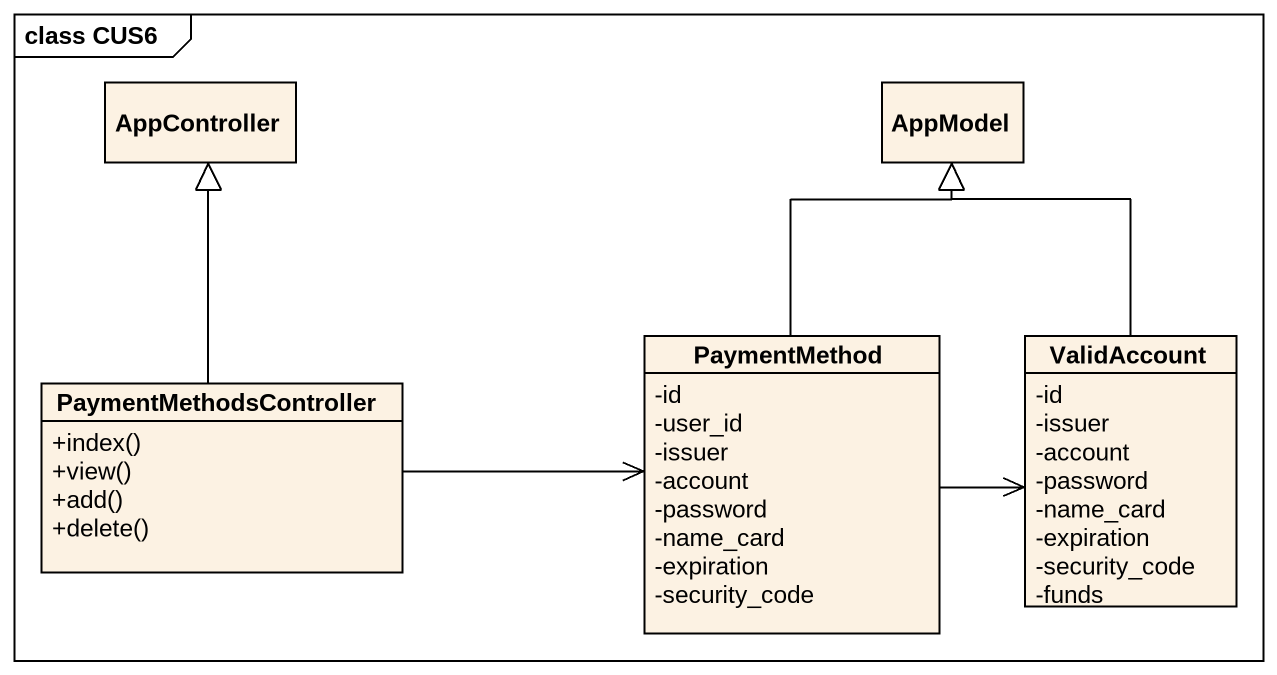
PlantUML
@startuml
mainframe class CUS6
hide circle
hide empty members
skinparam classAttributeIconSize 0
class AppController
class AppModel
class PaymentMethod {
  -id
  -user_id
  -issuer
  -account
  -password
  -name_card
  -expiration
  -security_code
}
class ValidAccount {
  -id
  -issuer
  -account
  -password
  -name_card
  -expiration
  -security_code
  -funds
}
class PaymentMethodsController {
  +index()
  +view()
  +add()
  +delete()
}
PaymentMethod -up-|> AppModel
PaymentMethod -right-> ValidAccount
ValidAccount -up-|> AppModel
PaymentMethodsController -up-|> AppController
PaymentMethodsController -right-> PaymentMethod
@enduml
